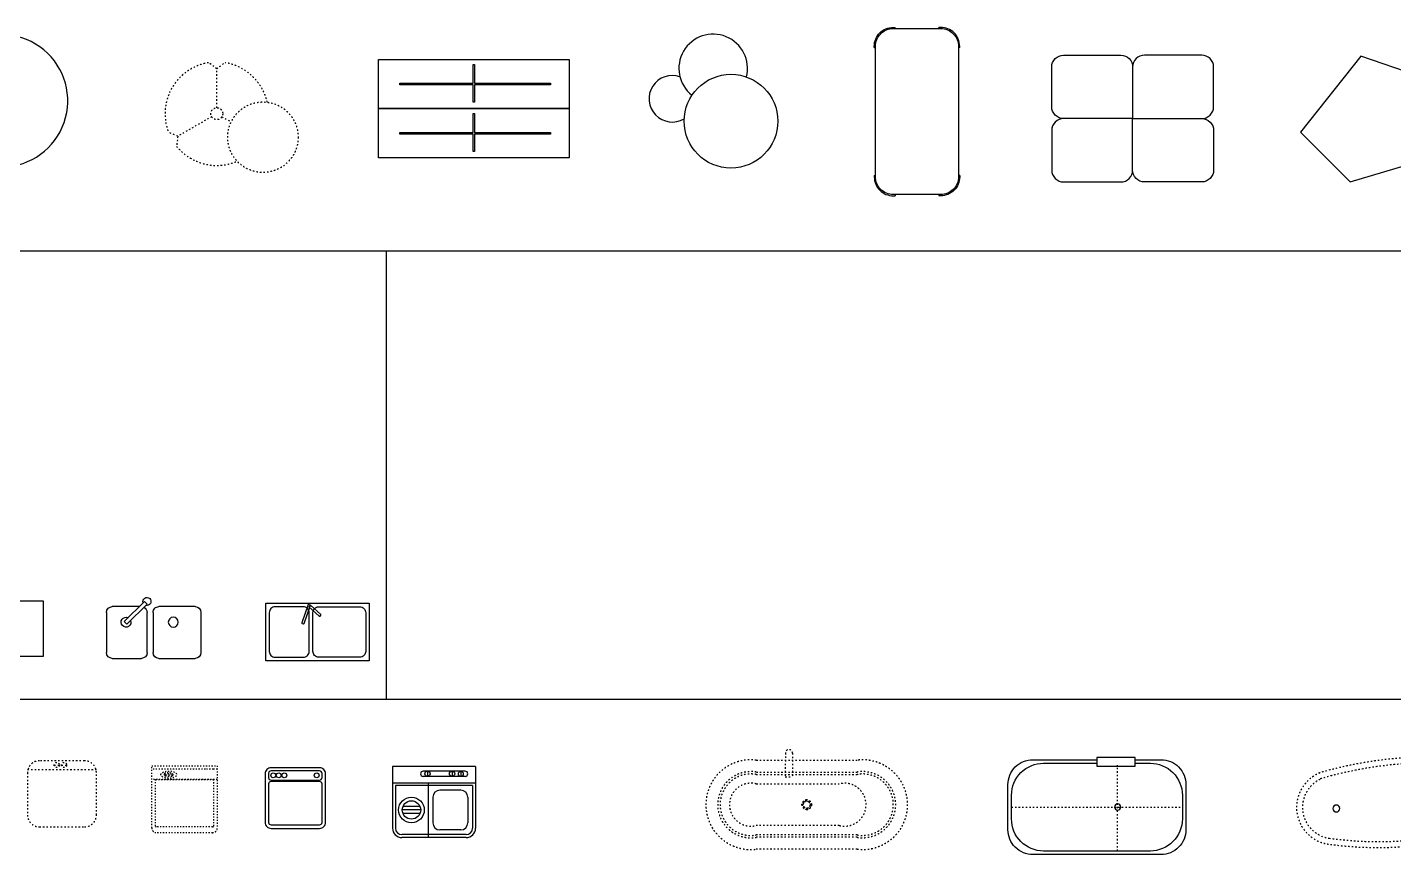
# Model space of a CAD drawing. Extents: x 185064 to 343242, y -369192 to -264966.
# Drawn here: x 197893 to 209410, y -339802 to -332795 of the extents above; entities that cross this region are included whole.
import ezdxf

# ---------------------------------------------------------------- set-up
doc = ezdxf.new("R2010")
doc.units = 0
doc.linetypes.add('ACAD_ISO03W100', pattern=[30, 12, -18])
doc.linetypes.add('DASHED2', pattern=[0.375, 0.25, -0.125])
for name, color, linetype in [('A——墙体', 7, 'Continuous'), ('固定家具', 3, 'Continuous'), ('文字', 2, 'Continuous')]:
    doc.layers.add(name, color=color, linetype=linetype)

# ---------------------------------------------------------------- blocks, each defined once
blk = doc.blocks.new('awertae')
at = {"color": 3, "linetype": 'ACAD_ISO03W100'}
blk.add_lwpolyline([(11168, 19385), (11168, 18695), (10512, 18695, -0.414214), (10462, 18745), (10462, 19335, -0.414214), (10512, 19385), (11168, 19385)], format="xyb", dxfattribs=at)
blk.add_lwpolyline([(11023, 19345), (11023, 18735), (10532, 18735, -0.414214), (10522, 18745), (10522, 19335, -0.414214), (10532, 19345)], format="xyb", close=True, dxfattribs=at)
blk.add_lwpolyline([(11023, 18695), (11023, 19385)], dxfattribs=at)
at = {"color": 8, "linetype": 'ACAD_ISO03W100'}
for points in [[(11132, 18695), (11132, 18737), (11132, 18737), (11132, 18820), (11132, 18820), (11132, 19385)], [(11080, 19254), (11069, 19254)], [(11080, 19163), (11069, 19163)]]:
    blk.add_lwpolyline(points, dxfattribs=at)
blk.add_lwpolyline([(11072, 19238), (11072, 19173), (11055, 19173), (11055, 19238)], close=True, dxfattribs=at)
blk.add_ellipse((11073, 19206), major_axis=(0, 83.2), ratio=0.460679, dxfattribs=at)
for centre, start_param, end_param in [((11069, 19209), 2.456252, 7.163249), ((11080, 19209), 2.680557, 6.744221)]:
    blk.add_ellipse(centre, major_axis=(0, 45.8), ratio=0.257931, start_param=start_param, end_param=end_param, dxfattribs=at)
blk = doc.blocks.new('23485')
at = {"layer": '固定家具', "color": 8, "linetype": 'ACAD_ISO03W100'}
for p, q in [((1103683, 109234), (1103883, 109233)), ((1103882, 109173), (1103883, 109233)), ((1103682, 109174), (1103882, 109173))]:
    blk.add_line(p, q, dxfattribs=at)
at = {"layer": '固定家具', "color": 3, "linetype": 'ACAD_ISO03W100'}
blk.add_lwpolyline([(1104494, 109777), (1104492, 108927, -1.133333), (1103742, 108929), (1103744, 109779, -1.133333)], format="xyb", close=True, dxfattribs=at)
at = {"layer": '固定家具', "color": 8, "linetype": 'ACAD_ISO03W100'}
for points in [[(1103742, 108929), (1103744, 109779)], [(1103842, 108929), (1103844, 109779)], [(1103862, 108928), (1103864, 109778)], [(1104374, 109777), (1104372, 108927)], [(1104394, 109777), (1104392, 108927)], [(1104494, 109777), (1104492, 108927)]]:
    blk.add_lwpolyline(points, dxfattribs=at)
at = {"layer": '固定家具', "color": 1, "linetype": 'ACAD_ISO03W100'}
for points in [[(1103942, 108928), (1103944, 109628)], [(1104294, 109627), (1104292, 108927)]]:
    blk.add_lwpolyline(points, dxfattribs=at)
at = {"layer": '固定家具', "color": 250, "linetype": 'ACAD_ISO03W100'}
for points in [[(1104078, 109353, -1), (1104158, 109353, -1)], [(1104088, 109353, -1), (1104148, 109353, -1)]]:
    blk.add_lwpolyline(points, format="xyb", close=True, dxfattribs=at)
for radius in [40, 30]:
    blk.add_circle((1104118, 109353), radius, dxfattribs=at)
at = {"layer": '固定家具', "color": 8, "linetype": 'ACAD_ISO03W100'}
for centre, radius, start, end in [((1104119, 109825), 378, 352.7114, 187.0167), ((1104119, 109824), 279, 350.3368, 189.3913), ((1104119, 109824), 259, 349.6597, 190.0684), ((1103683, 109204), 30, 89.864, 269.864), ((1104117, 108881), 378, 172.7114, 7.0167), ((1104117, 108882), 279, 170.3368, 9.3913), ((1104117, 108882), 259, 169.6597, 10.0684)]:
    blk.add_arc(centre, radius, start, end, dxfattribs=at)
at = {"layer": '固定家具', "color": 1, "linetype": 'ACAD_ISO03W100'}
for centre, start, end in [((1104119, 109672), 345.614, 194.1141), ((1104117, 108883), 165.614, 14.1141)]:
    blk.add_arc(centre, 181, start, end, dxfattribs=at)
blk = doc.blocks.new('ERTGESAT')
at = {"color": 3, "lineweight": -2}
blk.add_lwpolyline([(541116, -745689), (541116, -744818), (540630, -744818), (540630, -745689)], close=True, dxfattribs=at)
at = {"color": 3}
for points in [[(540710, -744848), (541036, -744848, -0.414214), (541086, -744898), (541086, -745136, -0.414214), (541036, -745186), (540710, -745186, -0.414214), (540660, -745136), (540660, -744898, -0.414214)], [(540647, -745195), (540641, -745177), (540795, -745124, -0.414214), (540802, -745127), (540805, -745135, -0.414214), (540802, -745142)], [(540647, -745195), (540661, -745182), (540739, -745269, -0.414214), (540739, -745276), (540732, -745282, -0.414214), (540725, -745282)], [(540710, -745661), (541036, -745661, 0.414214), (541086, -745611), (541086, -745266, 0.414214), (541036, -745216), (540710, -745216, 0.414214), (540660, -745266), (540660, -745611, 0.414214)]]:
    blk.add_lwpolyline(points, format="xyb", close=True, dxfattribs=at)
blk = doc.blocks.new('fggg')
at = {"color": 250, "linetype": 'ACAD_ISO03W100'}
for p, q in [((394879, -550172), (394879, -550895)), ((393985, -550542), (395425, -550542))]:
    blk.add_line(p, q, dxfattribs=at)
at = {"color": 3}
for points in [[(395026, -550942), (395245, -550942, 0.414214), (395455, -550732), (395455, -550352, 0.414214), (395245, -550142), (394165, -550142, 0.414214), (393955, -550352), (393955, -550732, 0.414214), (394165, -550942), (394704, -550942)], [(395026, -550912), (395155, -550912, 0.414214), (395425, -550642), (395425, -550442, 0.414214), (395155, -550172), (394255, -550172, 0.414214), (393985, -550442), (393985, -550642, 0.414214), (394255, -550912), (394704, -550912)]]:
    blk.add_lwpolyline(points, format="xyb", dxfattribs=at)
blk.add_lwpolyline([(395026, -550887), (395026, -550959), (394704, -550959), (394704, -550887)], close=True, dxfattribs=at)
at = {"color": 250}
blk.add_circle((394879, -550542), 26, dxfattribs=at)
blk = doc.blocks.new('dfgdfgr5234')
at = {"color": 3, "linetype": 'ByBlock'}
for p, q in [((632416, -405463), (632416, -405236)), ((632465, -405187), (632803, -405187)), ((632852, -405236), (632852, -405481)), ((632416, -405934), (632416, -405629)), ((632803, -405530), (632465, -405530)), ((632465, -405580), (632803, -405580)), ((632852, -405629), (632852, -405934)), ((632803, -405984), (632465, -405984))]:
    blk.add_line(p, q, dxfattribs=at)
blk.add_circle((632547, -405750), 41.5, dxfattribs=at)
for centre, radius, start, end in [((632465, -405236), 49.1, 90, 180), ((632803, -405236), 49.1, 0, 90), ((632547, -405352), 41.5, 249.924, 204.2338), ((632465, -405481), 49.1, 206.3129, 270), ((632803, -405481), 49.1, 270, 0), ((632465, -405629), 49.1, 90, 180.001), ((632803, -405629), 49.1, 0, 90), ((632465, -405934), 49.1, 180, 270), ((632803, -405934), 49.1, 270, 0)]:
    blk.add_arc(centre, radius, start, end, dxfattribs=at)
at = {"layer": '文字', "color": 3}
blk.add_lwpolyline([(632395, -405531), (632372, -405508), (632542, -405336), (632565, -405358)], close=True, dxfattribs=at)
blk.add_arc((632373, -405528), 34.3, 71.136, 15.0555, dxfattribs=at)
blk = doc.blocks.new('awteat')
at = {"layer": 'A——墙体', "color": 8, "linetype": 'ACAD_ISO03W100', "lineweight": -2}
blk.add_lwpolyline([(-214478, -395640), (-214482, -395617), (-214120, -395553), (-214115, -395577)], close=True, dxfattribs=at)
at = {"layer": 'A——墙体', "color": 1, "lineweight": -2}
blk.add_lwpolyline([(-214478, -395640), (-214468, -395618), (-214131, -395767), (-214141, -395789)], close=True, dxfattribs=at)
for centre, radius in [((-214072, -396638), 29.3), ((-214060, -396611), 1)]:
    blk.add_circle(centre, radius, dxfattribs=at)
at = {"layer": 'A——墙体', "color": 3, "linetype": 'ACAD_ISO03W100', "lineweight": -2}
for centre, radius, start, end in [((-214025, -395678), 350, 11.7502, 169.4863), ((-217055, -395949), 3391, 345.9043, 5.7962), ((-211361, -396176), 3059, 169.412, 190.1586), ((-214062, -396654), 317, 191.2407, 339.3067)]:
    blk.add_arc(centre, radius, start, end, dxfattribs=at)
at = {"layer": 'A——墙体', "color": 1, "linetype": 'ACAD_ISO03W100', "lineweight": -2}
for centre, radius, start, end in [((-214025, -395678), 300, 11.7502, 169.4863), ((-211361, -396176), 3009, 169.412, 190.1586), ((-217055, -395949), 3341, 345.9043, 5.7962), ((-214062, -396654), 267, 191.2407, 339.3067)]:
    blk.add_arc(centre, radius, start, end, dxfattribs=at)
blk = doc.blocks.new('waerawe')
at = {"color": 3}
for points in [[(-280963, 55283), (-280963, 55693, 0.414214), (-281013, 55743), (-281423, 55743, 0.414214), (-281473, 55693), (-281473, 55283, 0.414214), (-281423, 55233), (-281013, 55233, 0.414214)], [(-281078, 55283), (-281078, 55693, 0.414214), (-281098, 55713), (-281423, 55713, 0.414214), (-281443, 55693), (-281443, 55283, 0.414214), (-281423, 55263), (-281098, 55263, 0.414214)], [(-280989, 55283), (-280989, 55693, 0.414214), (-281009, 55713), (-281046, 55713, 0.414214), (-281066, 55693), (-281066, 55283, 0.414214), (-281046, 55263), (-281009, 55263, 0.414214)]]:
    blk.add_lwpolyline(points, format="xyb", close=True, dxfattribs=at)
for centre in [(-281026, 55674), (-281026, 55628), (-281026, 55581), (-281026, 55308)]:
    blk.add_circle(centre, 20.5, dxfattribs=at)
blk = doc.blocks.new('做成ACAD TuKuai0352')
at = {"color": 3, "linetype": 'Continuous'}
for p, q in [((709, 728), (189, 728)), ((709, 28), (709, 728)), ((109, 108), (109, 648)), ((709, 28), (189, 28))]:
    blk.add_line(p, q, dxfattribs=at)
at = {"color": 3}
for p, q in [((549, 703), (189, 703)), ((549, 53), (549, 703)), ((569, 28), (569, 728)), ((134, 108), (134, 648)), ((312, 497), (312, 639)), ((342, 490), (342, 645)), ((372, 497), (372, 639)), ((625, 115), (625, 470)), ((670, 115), (670, 470)), ((569, 428), (109, 428)), ((449, 388), (234, 388)), ((670, 433), (625, 433)), ((174, 153), (174, 328)), ((509, 153), (509, 328)), ((670, 226), (625, 226)), ((667, 152), (625, 152)), ((549, 53), (189, 53)), ((449, 93), (234, 93))]:
    blk.add_line(p, q, dxfattribs=at)
for centre, radius in [((342, 568), 108), ((342, 568), 77.5), ((647, 433), 22.2), ((647, 226), 22.2), ((646, 152), 21)]:
    blk.add_circle(centre, radius, dxfattribs=at)
at = {"color": 3, "linetype": 'Continuous'}
for centre, start, end in [((189, 648), 90, 180), ((189, 108), 180, 270)]:
    blk.add_arc(centre, 80, start, end, dxfattribs=at)
at = {"color": 3}
for centre, radius, start, end in [((189, 648), 55, 90, 180), ((647, 470), 22.2, 0, 180), ((234, 328), 60, 90, 180), ((449, 328), 60, 0, 90), ((234, 153), 60, 180, 270), ((449, 153), 60, 270, 0), ((647, 115), 22.2, 180, 0), ((189, 108), 55, 180, 270)]:
    blk.add_arc(centre, radius, start, end, dxfattribs=at)

msp = doc.modelspace()

# ---------------------------------------------------------------- linework, layer by layer
at = {"color": 3}
for p, q in [((205207, -332805), (205207, -332795)), ((205577, -332805), (205577, -332795)), ((205032, -332966), (205042, -332966)), ((205752, -332966), (205742, -332966)), ((205032, -334043), (205042, -334043)), ((205752, -334043), (205742, -334043)), ((205207, -334205), (205207, -334215)), ((205577, -334205), (205577, -334215))]:
    msp.add_line(p, q, dxfattribs=at)
at = {"color": 3, "linetype": 'ACAD_ISO03W100'}
for p, q in [((199490, -333144), (199420, -333092)), ((199490, -333144), (199560, -333092)), ((199490, -333473), (199490, -333144)), ((199447, -333548), (199161, -333713)), ((199534, -333548), (199611, -333593)), ((199161, -333713), (199082, -333678)), ((199161, -333713), (199151, -333799))]:
    msp.add_line(p, q, dxfattribs=at)
at = {"color": 8}
for p, q in [((185064, -334680), (230548, -334680)), ((200920, -338457), (200920, -334680)), ((185064, -338457), (218275, -338457))]:
    msp.add_line(p, q, dxfattribs=at)
at = {"color": 3, "linetype": 'ACAD_ISO03W100', "lineweight": -2}
for p, q in [((197895, -339051), (198475, -339051)), ((198119, -339013), (198163, -339013)), ((198181, -339013), (198224, -339013))]:
    msp.add_line(p, q, dxfattribs=at)
at = {"color": 3}
for points in [[(205032, -332966), (205032, -332955, -0.414214), (205192, -332795), (205207, -332795)], [(205752, -332966), (205752, -332955, 0.414214), (205592, -332795), (205577, -332795)], [(205032, -334043), (205032, -334055, 0.414214), (205192, -334215), (205207, -334215)], [(205752, -334043), (205752, -334055, -0.414214), (205592, -334215), (205577, -334215)]]:
    msp.add_lwpolyline(points, format="xyb", dxfattribs=at)
for points in [[(205192, -332805), (205592, -332805, -0.414214), (205742, -332955), (205742, -334055, -0.414214), (205592, -334205), (205192, -334205, -0.414214), (205042, -334055), (205042, -332955, -0.414214)], [(207210, -333564), (206628, -333564, -0.414214), (206528, -333464), (206528, -333129, -0.414214), (206628, -333029), (207110, -333029, -0.414214), (207210, -333129)], [(207210, -333564), (207792, -333564, 0.414214), (207892, -333464), (207892, -333129, 0.414214), (207792, -333029), (207310, -333029, 0.414214), (207210, -333129)], [(207210, -333564), (206628, -333564, 0.414214), (206528, -333664), (206528, -333998, 0.414214), (206628, -334098), (207110, -334098, 0.414214), (207210, -333998)], [(207210, -333564), (207792, -333564, -0.414214), (207892, -333664), (207892, -333998, -0.414214), (207792, -334098), (207310, -334098, -0.414214), (207210, -333998)]]:
    msp.add_lwpolyline(points, format="xyb", close=True, dxfattribs=at)
for points in [[(202461, -333480), (200854, -333480), (200854, -333066), (202461, -333066)], [(209607, -333202), (209134, -333038), (208626, -333678), (209043, -334097), (209971, -333821)], [(202461, -333894), (200854, -333894), (200854, -333480), (202461, -333480)]]:
    msp.add_lwpolyline(points, close=True, dxfattribs=at)
for points in [[(201652, -333266), (201652, -333108), (201663, -333108), (201663, -333266)], [(201652, -333280), (201034, -333280), (201034, -333266), (201652, -333266)], [(201663, -333280), (201663, -333427), (201652, -333427), (201652, -333280)], [(201663, -333266), (202304, -333266), (202304, -333280), (201663, -333280)], [(201652, -333680), (201652, -333522), (201663, -333522), (201663, -333680)], [(201652, -333694), (201034, -333694), (201034, -333680), (201652, -333680)], [(201663, -333694), (201663, -333841), (201652, -333841), (201652, -333694)], [(201663, -333680), (202304, -333680), (202304, -333694), (201663, -333694)]]:
    msp.add_lwpolyline(points, dxfattribs=at)
at = {"color": 3, "ltscale": 1000}
msp.add_lwpolyline([(197165, -337628), (198027, -337628), (198027, -338099), (197165, -338099)], close=True, dxfattribs=at)
at = {"color": 3, "linetype": 'ACAD_ISO03W100', "lineweight": -2}
msp.add_lwpolyline([(197895, -339077), (197895, -339435, 0.414214), (197995, -339535), (198375, -339535, 0.414214), (198475, -339435), (198475, -339077, 0.414214), (198375, -338977), (197995, -338977, 0.414214)], format="xyb", close=True, dxfattribs=at)
at = {"color": 3}
msp.add_circle((203824, -333586), 395, dxfattribs=at)
at = {"color": 3, "linetype": 'ACAD_ISO03W100'}
for centre, radius in [((199490, -333523), 50.3), ((199879, -333721), 297)]:
    msp.add_circle(centre, radius, dxfattribs=at)
at = {"color": 3, "linetype": 'ACAD_ISO03W100', "lineweight": -2}
for centre in [(198141, -339013), (198203, -339013)]:
    msp.add_circle(centre, 21.7, dxfattribs=at)
at = {"color": 3}
for centre, radius, start, end in [((197677, -333414), 557, 266.9192, 185.0509), ((203674, -333141), 289, 345.6566, 231.5921), ((203329, -333397), 196, 70.5468, 300.7436)]:
    msp.add_arc(centre, radius, start, end, dxfattribs=at)
at = {"color": 3, "linetype": 'ACAD_ISO03W100'}
for start, end in [(99.1984, 200.9161), (12.751, 80.8016), (219.0839, 293.1379)]:
    msp.add_arc((199490, -333523), 436, start, end, dxfattribs=at)

# ---------------------------------------------------------------- block references
at = {"color": 3, "xscale": -1}
for name, p, rotation in [('dfgdfgr5234', (-206627, 294738), 90), ('ERTGESAT', (-544916, 202981), 90), ('awteat', (596728, -109686), 272.2816899769069)]:
    msp.add_blockref(name, p, dxfattribs=dict(at, rotation=rotation))
at = {"color": 3, "linetype": 'DASHED2', "rotation": 270.135952098975}
msp.add_blockref('23485', (92490, 764508), dxfattribs=at)
at = {"color": 3, "xscale": 0.8, "yscale": 0.8, "zscale": 0.8, "rotation": 90}
msp.add_blockref('awertae', (214450, -347953), dxfattribs=at)
at = {"color": 3, "rotation": 90}
msp.add_blockref('waerawe', (255640, -58074), dxfattribs=at)
at = {"color": 3, "linetype": 'Continuous', "ltscale": 1000, "rotation": 90}
msp.add_blockref('做成ACAD TuKuai0352', (201699, -339734), dxfattribs=at)
at = {"color": 3, "lineweight": -2, "xscale": -1, "rotation": 180}
msp.add_blockref('fggg', (-187796, -889910), dxfattribs=at)

doc.saveas('drawing.dxf')
